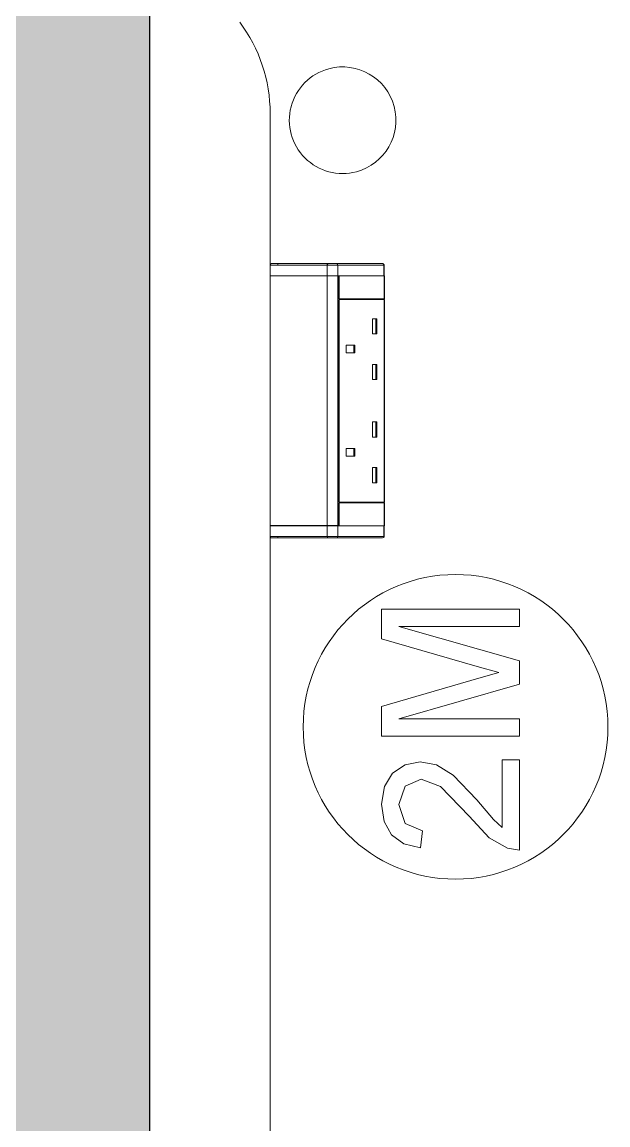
# Model space of a CAD drawing. Header units: millimetres. Extents: x 155927 to 326028, y -36033 to 97293.
# Drawn here: x 217319 to 217704, y 10067 to 10791 of the extents above; entities that cross this region are included whole.
import ezdxf

# ---------------------------------------------------------------- set-up
doc = ezdxf.new("R2010")
doc.units = ezdxf.units.MM
doc.header["$MEASUREMENT"] = 0
for name, color, linetype, lineweight in [('A-WALL-PATT', 7, 'CONTINUOUS', 9), ('I-FURN', 8, 'CONTINUOUS', 9), ('I-WALL', 7, 'CONTINUOUS', 9)]:
    doc.layers.add(name, color=color, linetype=linetype, lineweight=lineweight)

msp = doc.modelspace()

# ---------------------------------------------------------------- hatches: boundary and pattern name
at = {"layer": 'A-WALL-PATT'}
msp.add_hatch(color=256, dxfattribs=at).paths.add_polyline_path([(217300.83, 9369.61), (217402.83, 9369.61), (217402.83, 13505.61), (217300.83, 13505.61), (217300.83, 10128.06)], flags=0)

# ---------------------------------------------------------------- linework, layer by layer
at = {"layer": 'I-FURN'}
for p, q in [((217481.83, 10730.59), (217481.83, 10631.02)), ((217481.83, 10631.02), (217481.83, 10730.59)), ((217481.82, 10624.02), (217481.82, 10631.02)), ((217519.29, 10631.02), (217481.83, 10631.02)), ((217481.83, 10631.02), (217481.83, 10624.02)), ((217486.82, 10632.02), (217482.83, 10632.02)), ((217482.83, 10632.02), (217519.85, 10632.02)), ((217486.82, 10632.02), (217486.82, 10631.02)), ((217525.39, 10632.02), (217486.82, 10632.02)), ((217526.21, 10631.02), (217519.29, 10631.02)), ((217519.29, 10631.02), (217519.29, 10624.02)), ((217519.85, 10632.02), (217525.39, 10632.02)), ((217525.39, 10632.02), (217555.67, 10632.02)), ((217525.39, 10632.02), (217555.67, 10632.02)), ((217556.49, 10631.02), (217526.21, 10631.02)), ((217526.21, 10631.02), (217526.21, 10624.02)), ((217556.34, 10631.77), (217556.31, 10631.79)), ((217556.67, 10631.02), (217556.49, 10631.02)), ((217556.49, 10631.02), (217556.49, 10624.02)), ((217556.67, 10631.02), (217556.67, 10624.02)), ((217556.67, 10631.02), (217556.67, 10624.02)), ((217556.67, 10624.02), (217556.67, 10631.02)), ((217481.82, 10460.02), (217481.82, 10623.92)), ((217519.29, 10624.02), (217481.83, 10624.02)), ((217481.83, 10623.92), (217481.83, 10460.02)), ((217481.83, 10623.92), (217519.29, 10623.92)), ((217526.21, 10624.02), (217519.29, 10624.02)), ((217519.29, 10623.92), (217519.29, 10460.02)), ((217519.29, 10623.92), (217526.21, 10623.92)), ((217556.49, 10624.02), (217526.21, 10624.02)), ((217526.21, 10623.92), (217526.21, 10460.02)), ((217526.84, 10623.92), (217526.21, 10623.92)), ((217526.84, 10608.96), (217526.84, 10623.92)), ((217527.04, 10623.96), (217527.04, 10608.96)), ((217556.87, 10623.96), (217527.04, 10623.96)), ((217556.67, 10624.02), (217556.49, 10624.02)), ((217556.67, 10623.92), (217556.67, 10460.02)), ((217556.87, 10608.96), (217556.87, 10623.96)), ((217526.84, 10475.46), (217526.84, 10608.46)), ((217527.04, 10608.96), (217556.87, 10608.96)), ((217527.04, 10608.46), (217527.04, 10475.46)), ((217556.87, 10608.46), (217527.04, 10608.46)), ((217556.49, 10608.46), (217556.49, 10608.96)), ((217556.87, 10475.46), (217556.87, 10608.46)), ((217551.84, 10595.86), (217548.98, 10595.86)), ((217548.98, 10595.86), (217548.98, 10585.86)), ((217551.1, 10595.86), (217551.1, 10585.86)), ((217551.84, 10595.86), (217551.84, 10585.86)), ((217551.84, 10585.86), (217548.98, 10585.86)), ((217531.77, 10573.36), (217531.77, 10578.36)), ((217531.77, 10578.36), (217537.5, 10578.36)), ((217537.5, 10573.36), (217531.77, 10573.36)), ((217536.77, 10578.36), (217536.77, 10573.36)), ((217537.5, 10578.36), (217537.5, 10573.36)), ((217551.84, 10565.86), (217548.98, 10565.86)), ((217548.98, 10565.86), (217548.98, 10555.86)), ((217551.1, 10565.86), (217551.1, 10555.86)), ((217551.84, 10565.86), (217551.84, 10555.86)), ((217551.84, 10555.86), (217548.98, 10555.86)), ((217551.84, 10528.07), (217548.98, 10528.07)), ((217548.98, 10528.07), (217548.98, 10518.07)), ((217551.1, 10528.07), (217551.1, 10518.07)), ((217551.84, 10528.07), (217551.84, 10518.07)), ((217551.84, 10518.07), (217548.98, 10518.07)), ((217537.5, 10510.57), (217531.77, 10510.57)), ((217531.77, 10510.57), (217531.77, 10505.57)), ((217536.77, 10510.57), (217536.77, 10505.57)), ((217537.5, 10510.57), (217537.5, 10505.57)), ((217537.5, 10505.57), (217531.77, 10505.57)), ((217551.84, 10498.07), (217548.98, 10498.07)), ((217548.98, 10498.07), (217548.98, 10488.07)), ((217551.1, 10498.07), (217551.1, 10488.07)), ((217551.84, 10498.07), (217551.84, 10488.07)), ((217551.84, 10488.07), (217548.98, 10488.07)), ((217526.84, 10460.02), (217526.84, 10474.96)), ((217556.87, 10475.46), (217527.04, 10475.46)), ((217527.04, 10474.96), (217527.04, 10459.96)), ((217556.87, 10474.96), (217527.04, 10474.96)), ((217556.49, 10474.96), (217556.49, 10475.46)), ((217556.87, 10459.96), (217556.87, 10474.96)), ((217481.82, 10452.9), (217481.82, 10459.9)), ((217519.29, 10460.02), (217481.83, 10460.02)), ((217481.83, 10452.9), (217481.83, 10459.9)), ((217481.83, 10459.9), (217519.29, 10459.9)), ((217526.21, 10460.02), (217519.29, 10460.02)), ((217519.29, 10452.9), (217519.29, 10459.9)), ((217519.29, 10459.9), (217526.21, 10459.9)), ((217527.04, 10459.96), (217524.59, 10459.96)), ((217526.21, 10460.02), (217526.84, 10460.02)), ((217526.21, 10452.9), (217526.21, 10459.9)), ((217526.21, 10459.9), (217556.49, 10459.9)), ((217527.04, 10459.96), (217556.87, 10459.96)), ((217556.49, 10452.9), (217556.49, 10459.9)), ((217556.49, 10459.9), (217556.67, 10459.9)), ((217556.67, 10459.9), (217556.67, 10452.9)), ((217556.67, 10459.9), (217556.67, 10452.9)), ((217556.67, 10459.9), (217556.67, 10452.9)), ((217481.83, 10452.9), (217481.83, 9620.6)), ((217481.83, 9620.6), (217481.83, 10452.9)), ((217481.83, 10452.9), (217519.29, 10452.9)), ((217482.83, 10451.9), (217482.82, 10451.9)), ((217519.85, 10451.9), (217482.83, 10451.9)), ((217482.83, 10451.9), (217486.82, 10451.9)), ((217486.82, 10452.9), (217486.82, 10451.9)), ((217486.82, 10451.9), (217525.39, 10451.9)), ((217519.29, 10452.9), (217526.21, 10452.9)), ((217525.39, 10451.9), (217519.85, 10451.9)), ((217555.67, 10451.9), (217525.39, 10451.9)), ((217555.67, 10451.9), (217525.39, 10451.9)), ((217526.21, 10452.9), (217556.49, 10452.9)), ((217556.3, 10452.12), (217556.33, 10452.15)), ((217556.49, 10452.9), (217556.67, 10452.9)), ((217645.39, 10405.16), (217554.98, 10405.16)), ((217554.98, 10405.16), (217554.98, 10385.71)), ((217645.39, 10393.86), (217645.39, 10405.16)), ((217645.39, 10371.14), (217566.28, 10393.86)), ((217566.28, 10393.86), (217645.39, 10393.86)), ((217554.98, 10385.71), (217617.6, 10367.53)), ((217645.39, 10355.83), (217645.39, 10371.14)), ((217617.6, 10367.53), (217632.02, 10363.49)), ((217632.02, 10363.49), (217618.71, 10359.76)), ((217618.71, 10359.76), (217554.98, 10341.26)), ((217566.28, 10333.11), (217645.39, 10355.83)), ((217554.98, 10341.26), (217554.98, 10321.81)), ((217645.39, 10333.11), (217566.28, 10333.11)), ((217645.39, 10321.81), (217645.39, 10333.11)), ((217554.98, 10321.81), (217645.39, 10321.81)), ((217580.19, 10304.86), (217570.34, 10303)), ((217590.91, 10302.85), (217580.19, 10304.86)), ((217634.09, 10306.27), (217634.09, 10261.88)), ((217645.39, 10306.27), (217634.09, 10306.27)), ((217645.39, 10246.94), (217645.39, 10306.27)), ((217562.22, 10297.41), (217556.79, 10288.63)), ((217570.34, 10303), (217562.22, 10297.41)), ((217601.99, 10296.17), (217590.91, 10302.85)), ((217570.51, 10288.96), (217580.87, 10293.56)), ((217580.87, 10293.56), (217593.68, 10288.68)), ((217617.47, 10279.98), (217601.99, 10296.17)), ((217556.79, 10288.63), (217554.98, 10277.18)), ((217566.28, 10276.94), (217570.51, 10288.96)), ((217593.68, 10288.68), (217612.51, 10269.17)), ((217554.98, 10277.18), (217556.61, 10265.82)), ((217570.41, 10264.41), (217566.28, 10276.94)), ((217628.34, 10266.98), (217617.47, 10279.98)), ((217612.51, 10269.17), (217625.61, 10255.02)), ((217556.61, 10265.82), (217561.49, 10257.02)), ((217581.82, 10259.65), (217570.41, 10264.41)), ((217634.09, 10261.88), (217628.34, 10266.98)), ((217561.49, 10257.02), (217569.48, 10251.09)), ((217580.41, 10248.35), (217581.82, 10259.65)), ((217625.61, 10255.02), (217637.6, 10248.15)), ((217569.48, 10251.09), (217580.41, 10248.35)), ((217637.6, 10248.15), (217645.39, 10246.94))]:
    msp.add_line(p, q, dxfattribs=at)
at = {"layer": 'I-FURN', "flags": 128}
for points in [[(217482.82, 10632.02), (217482.78, 10632.02), (217482.74, 10632.02), (217482.7, 10632.02), (217482.66, 10632.01), (217482.62, 10632), (217482.58, 10632), (217482.55, 10631.98), (217482.51, 10631.97), (217482.47, 10631.96), (217482.43, 10631.94), (217482.4, 10631.93), (217482.36, 10631.91), (217482.33, 10631.89), (217482.29, 10631.87), (217482.26, 10631.85), (217482.23, 10631.83), (217482.19, 10631.8), (217482.16, 10631.78), (217482.13, 10631.75), (217482.11, 10631.72), (217482.08, 10631.69), (217482.05, 10631.66), (217482.03, 10631.63), (217482, 10631.6), (217481.98, 10631.56), (217481.96, 10631.53), (217481.94, 10631.5), (217481.92, 10631.46), (217481.91, 10631.42), (217481.89, 10631.39), (217481.88, 10631.35), (217481.86, 10631.31), (217481.85, 10631.27), (217481.84, 10631.23), (217481.84, 10631.19), (217481.83, 10631.15), (217481.83, 10631.11), (217481.82, 10631.07), (217481.82, 10631.03), (217481.82, 10631.02)], [(217486.82, 10632.02), (217486.66, 10632.02), (217486.5, 10632.02), (217486.34, 10632.02), (217486.19, 10632.02), (217486.03, 10632.02), (217485.87, 10632.02), (217485.72, 10632.02), (217485.56, 10632.02), (217485.41, 10632.02), (217485.26, 10632.02), (217485.12, 10632.02), (217484.98, 10632.02), (217484.83, 10632.02), (217484.7, 10632.02), (217484.56, 10632.02), (217484.43, 10632.02), (217484.31, 10632.02), (217484.18, 10632.02), (217484.07, 10632.02), (217483.95, 10632.02), (217483.84, 10632.02), (217483.74, 10632.02), (217483.64, 10632.02), (217483.55, 10632.02), (217483.46, 10632.02), (217483.37, 10632.02), (217483.29, 10632.02), (217483.22, 10632.02), (217483.16, 10632.02), (217483.09, 10632.02), (217483.04, 10632.02), (217482.99, 10632.02), (217482.95, 10632.02), (217482.91, 10632.02), (217482.88, 10632.02), (217482.86, 10632.02), (217482.84, 10632.02), (217482.83, 10632.02), (217482.82, 10632.02)], [(217482.82, 10632.02), (217482.83, 10632.02), (217482.83, 10632.02)], [(217482.83, 10632.02), (217483.11, 10632.02), (217483.52, 10632.02), (217484.07, 10632.02), (217484.75, 10632.02), (217485.57, 10632.02), (217486.52, 10632.02), (217487.6, 10632.02), (217488.81, 10632.02), (217490.14, 10632.02), (217491.6, 10632.02), (217493.19, 10632.02), (217494.89, 10632.02), (217496.71, 10632.02), (217498.64, 10632.02), (217500.68, 10632.02), (217502.84, 10632.02), (217505.09, 10632.02), (217507.45, 10632.02), (217509.9, 10632.02), (217512.45, 10632.02), (217515.09, 10632.02), (217517.81, 10632.02), (217519.85, 10632.02)], [(217519.85, 10632.02), (217519.99, 10632.02), (217520.13, 10632.02), (217520.27, 10632.02), (217520.41, 10632.02), (217520.56, 10632.02), (217520.7, 10632.02), (217520.85, 10632.02), (217521.01, 10632.02), (217521.16, 10632.02), (217521.32, 10632.02), (217521.48, 10632.02), (217521.63, 10632.02), (217521.79, 10632.02), (217521.95, 10632.02), (217522.11, 10632.02), (217522.27, 10632.02), (217522.43, 10632.02), (217522.59, 10632.02), (217522.75, 10632.02), (217522.91, 10632.02), (217523.06, 10632.02), (217523.22, 10632.02), (217523.37, 10632.02), (217523.52, 10632.02), (217523.67, 10632.02), (217523.82, 10632.02), (217523.96, 10632.02), (217524.1, 10632.02), (217524.24, 10632.02), (217524.37, 10632.02), (217524.5, 10632.02), (217524.63, 10632.02), (217524.75, 10632.02), (217524.87, 10632.02), (217524.98, 10632.02), (217525.09, 10632.02), (217525.2, 10632.02), (217525.3, 10632.02), (217525.39, 10632.02)], [(217556.67, 10631.02), (217556.67, 10631.06), (217556.67, 10631.1), (217556.66, 10631.14), (217556.66, 10631.18), (217556.65, 10631.22), (217556.64, 10631.26), (217556.63, 10631.3), (217556.62, 10631.34), (217556.6, 10631.38), (217556.59, 10631.41), (217556.57, 10631.45), (217556.56, 10631.49), (217556.54, 10631.52)], [(217481.82, 10452.9), (217481.82, 10452.86), (217481.83, 10452.82), (217481.83, 10452.78), (217481.84, 10452.74), (217481.84, 10452.7), (217481.85, 10452.66), (217481.86, 10452.63), (217481.87, 10452.59), (217481.89, 10452.55), (217481.9, 10452.51), (217481.92, 10452.48), (217481.94, 10452.44), (217481.95, 10452.4), (217481.98, 10452.37), (217482, 10452.34), (217482.02, 10452.3), (217482.04, 10452.27), (217482.07, 10452.24), (217482.1, 10452.21), (217482.13, 10452.18), (217482.15, 10452.16), (217482.19, 10452.13), (217482.22, 10452.11), (217482.25, 10452.08), (217482.28, 10452.06), (217482.32, 10452.04), (217482.35, 10452.02), (217482.39, 10452), (217482.42, 10451.99), (217482.46, 10451.97), (217482.5, 10451.96), (217482.54, 10451.94), (217482.57, 10451.93), (217482.61, 10451.92), (217482.65, 10451.92), (217482.69, 10451.91), (217482.73, 10451.91), (217482.77, 10451.9), (217482.81, 10451.9), (217482.82, 10451.9)], [(217482.82, 10451.9), (217482.83, 10451.9), (217482.84, 10451.9), (217482.85, 10451.9), (217482.87, 10451.9), (217482.9, 10451.9), (217482.94, 10451.9), (217482.98, 10451.9), (217483.03, 10451.9), (217483.08, 10451.9), (217483.14, 10451.9), (217483.2, 10451.9), (217483.27, 10451.9), (217483.35, 10451.9), (217483.43, 10451.9), (217483.52, 10451.9), (217483.61, 10451.9), (217483.71, 10451.9), (217483.82, 10451.9), (217483.92, 10451.9), (217484.04, 10451.9), (217484.15, 10451.9), (217484.27, 10451.9), (217484.4, 10451.9), (217484.53, 10451.9), (217484.66, 10451.9), (217484.8, 10451.9), (217484.94, 10451.9), (217485.08, 10451.9), (217485.23, 10451.9), (217485.37, 10451.9), (217485.52, 10451.9), (217485.68, 10451.9), (217485.83, 10451.9), (217485.99, 10451.9), (217486.14, 10451.9), (217486.3, 10451.9), (217486.46, 10451.9), (217486.62, 10451.9), (217486.78, 10451.9), (217486.82, 10451.9)], [(217519.85, 10451.9), (217517.07, 10451.9), (217514.37, 10451.9), (217511.76, 10451.9), (217509.24, 10451.9), (217506.81, 10451.9), (217504.48, 10451.9), (217502.25, 10451.9), (217500.13, 10451.9), (217498.11, 10451.9), (217496.21, 10451.9), (217494.42, 10451.9), (217492.75, 10451.9), (217491.2, 10451.9), (217489.77, 10451.9), (217488.47, 10451.9), (217487.3, 10451.9), (217486.25, 10451.9), (217485.34, 10451.9), (217484.56, 10451.9), (217483.91, 10451.9), (217483.4, 10451.9), (217483.02, 10451.9), (217482.83, 10451.9)], [(217525.39, 10451.9), (217525.3, 10451.9), (217525.2, 10451.9), (217525.09, 10451.9), (217524.98, 10451.9), (217524.87, 10451.9), (217524.75, 10451.9), (217524.63, 10451.9), (217524.5, 10451.9), (217524.37, 10451.9), (217524.24, 10451.9), (217524.1, 10451.9), (217523.96, 10451.9), (217523.82, 10451.9), (217523.67, 10451.9), (217523.52, 10451.9), (217523.37, 10451.9), (217523.22, 10451.9), (217523.06, 10451.9), (217522.91, 10451.9), (217522.75, 10451.9), (217522.59, 10451.9), (217522.43, 10451.9), (217522.27, 10451.9), (217522.11, 10451.9), (217521.95, 10451.9), (217521.79, 10451.9), (217521.63, 10451.9), (217521.48, 10451.9), (217521.32, 10451.9), (217521.16, 10451.9), (217521.01, 10451.9), (217520.85, 10451.9), (217520.7, 10451.9), (217520.56, 10451.9), (217520.41, 10451.9), (217520.27, 10451.9), (217520.13, 10451.9), (217519.99, 10451.9), (217519.85, 10451.9)], [(217556.53, 10452.4), (217556.55, 10452.43), (217556.57, 10452.47), (217556.59, 10452.5), (217556.6, 10452.54), (217556.61, 10452.58), (217556.63, 10452.62), (217556.64, 10452.65), (217556.65, 10452.69), (217556.65, 10452.73), (217556.66, 10452.77), (217556.66, 10452.81), (217556.67, 10452.85), (217556.67, 10452.89), (217556.67, 10452.9)]]:
    msp.add_lwpolyline(points, dxfattribs=at)
at = {"layer": 'I-FURN'}
for centre, radius, start, end in [((217381.83, 10730.59), 100, 0, 36.8699), ((217381.83, 10730.59), 100, 0, 36.8699), ((217529.41, 10726.15), 35, 105, 165), ((217529.41, 10726.15), 35, 285, 105), ((217529.41, 10726.15), 35, 165.29956, 285), ((217603.52, 10327.88), 100, 90, 270), ((217603.52, 10327.88), 100, 270, 90)]:
    msp.add_arc(centre, radius, start, end, dxfattribs=at)
at = {"layer": 'I-FURN', "extrusion": (0, 0, -1)}
for centre, major_axis, ratio, start_param, end_param in [((217482.83, 10631.02), (0, -1), 0.998113, 1.570796, 3.141593), ((217519.85, 10631.02), (0, -1), 0.56467, 1.570796, 3.141593), ((217525.39, 10631.02), (0, -1), 0.819152, 3.141593, 4.712389), ((217555.67, 10631.02), (0, 1), 0.819152, 0, 1.570796), ((217482.83, 10452.9), (0, -1), 0.998113, 0, 1.570796), ((217519.85, 10452.9), (0, -1), 0.56467, 0, 1.570796), ((217525.39, 10452.9), (0, -1), 0.819152, 4.712389, 6.283185), ((217555.67, 10452.9), (0, -1), 0.819152, 4.712389, 6.283185)]:
    msp.add_ellipse(centre, major_axis=major_axis, ratio=ratio, start_param=start_param, end_param=end_param, dxfattribs=at)
at = {"layer": 'I-WALL', "lineweight": 30}
msp.add_line((217402.83, 9369.61), (217402.83, 13505.61), dxfattribs=at)

doc.saveas('drawing.dxf')
